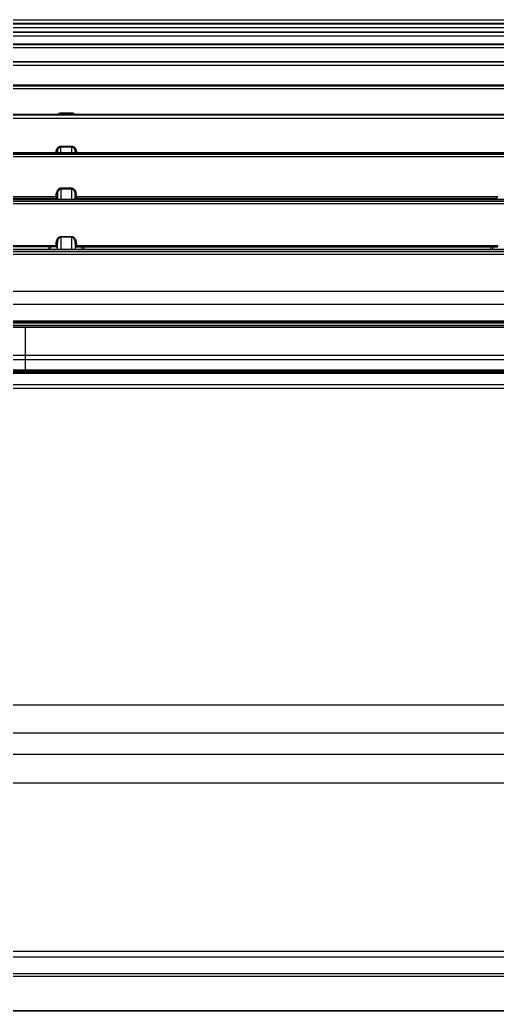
# Model space of a CAD drawing. Header units: millimetres. Extents: x 1291 to 5660, y 748 to 2981.
# Drawn here: x 1791.3 to 1920.6, y 2691.6 to 2960.2 of the extents above; entities that cross this region are included whole.
import ezdxf

# ---------------------------------------------------------------- set-up
doc = ezdxf.new("R2010")
doc.units = ezdxf.units.MM

msp = doc.modelspace()

# ---------------------------------------------------------------- linework, layer by layer
msp.add_line((1802.43, 2924.15), (1802.43, 2925.99))
for points in [[(1624.54, 2959.43), (1625.52, 2959.6), (1626.51, 2959.75), (1627.5, 2959.89), (1628.49, 2960), (1629.49, 2960.09), (1630.48, 2960.16), (1630.98, 2960.18), (1631.48, 2960.2), (1631.73, 2960.21), (1631.98, 2960.21), (1632.1, 2960.21), (1632.23, 2960.22), (2318.24, 2960.22), (2318.36, 2960.21), (2318.49, 2960.21), (2318.74, 2960.21), (2318.99, 2960.2), (2319.49, 2960.18), (2319.99, 2960.16), (2320.98, 2960.09), (2321.98, 2960), (2322.97, 2959.89)], [(2316.65, 2958.08), (1633.81, 2958.08), (1632.96, 2958.07), (1632.11, 2958.04), (1631.26, 2957.99), (1630.42, 2957.93), (1629.57, 2957.85), (1628.73, 2957.76), (1628.3, 2957.7), (1627.88, 2957.65), (1627.46, 2957.59), (1627.04, 2957.53), (1625.36, 2957.25), (1623.69, 2956.94), (1622.03, 2956.61), (1620.37, 2956.24), (1618.71, 2955.87), (1617.06, 2955.49), (1615.4, 2955.12), (1613.74, 2954.75), (1612.08, 2954.4), (1610.41, 2954.08), (1608.74, 2953.79), (1607.06, 2953.54)], [(2320.81, 2958.84), (2319.78, 2958.93), (2318.74, 2959), (2318.22, 2959.02), (2317.7, 2959.04), (2317.44, 2959.05), (2317.18, 2959.05), (2317.05, 2959.05), (2316.92, 2959.05), (1633.55, 2959.05), (1633.42, 2959.05), (1633.3, 2959.05), (1632.77, 2959.04), (1632.25, 2959.02), (1631.73, 2959)], [(1632.48, 2959.28), (2317.99, 2959.28), (2318.78, 2959.27), (2319.57, 2959.24), (2320.35, 2959.2), (2321.14, 2959.13), (2321.93, 2959.06), (2322.71, 2958.97), (2323.1, 2958.92), (2323.49, 2958.87), (2324.28, 2958.75), (2325.84, 2958.48), (2327.39, 2958.18), (2328.93, 2957.85), (2330.47, 2957.5), (2332, 2957.14), (2335.07, 2956.39), (2336.61, 2956.03), (2339.69, 2955.35), (2342.8, 2954.78), (2343.41, 2954.84)], [(1634.65, 2956.91), (2315.82, 2956.91)], [(2315.27, 2956.83), (1635.19, 2956.83)], [(1635.19, 2955.92), (2315.27, 2955.92)], [(2314.59, 2953.59), (1635.88, 2953.59)], [(1636.43, 2953.49), (2314.03, 2953.49)], [(2314.03, 2952.59), (1636.43, 2952.59)], [(2312.59, 2947.88), (1637.88, 2947.88), (1636.87, 2947.87), (1635.86, 2947.83), (1634.86, 2947.76), (1633.85, 2947.68), (1632.85, 2947.57), (1631.85, 2947.44), (1631.35, 2947.38), (1630.85, 2947.3), (1630.36, 2947.22), (1629.86, 2947.14), (1627.88, 2946.77), (1625.91, 2946.36), (1623.95, 2945.9), (1621.99, 2945.43), (1620.04, 2944.94), (1618.08, 2944.45), (1616.13, 2943.96), (1614.17, 2943.5), (1612.21, 2943.06), (1610.23, 2942.67), (1608.25, 2942.33), (1606.26, 2942.06)], [(1637.59, 2948.93), (2312.88, 2948.93)], [(2312.59, 2948.77), (1637.88, 2948.77)], [(2311.54, 2942.49), (1638.93, 2942.49)], [(1639.24, 2942.37), (2311.23, 2942.37)], [(2311.23, 2941.51), (1639.24, 2941.51)], [(1802.22, 2942.53), (1802.3, 2942.55), (1802.37, 2942.55)], [(1802.43, 2942.55), (1802.43, 2942.52)], [(1805.29, 2942.55), (1805.29, 2942.52)], [(1805.36, 2942.55), (1805.42, 2942.55)], [(1805.45, 2942.54), (1805.48, 2942.54), (1805.52, 2942.53), (1805.55, 2942.53)], [(2309.87, 2934.57), (1640.36, 2934.53)], [(1640.6, 2933.57), (2309.86, 2933.57)], [(1640.61, 2933.57), (1640.61, 2934.52), (2310.1, 2934.53)], [(2309.87, 2934.4), (1640.61, 2934.4)], [(1801.51, 2934.58), (1801.53, 2934.59), (1801.55, 2934.62), (1801.57, 2934.64), (1801.6, 2934.66), (1801.62, 2934.69), (1801.67, 2934.73), (1801.72, 2934.77), (1801.82, 2934.84), (1801.93, 2934.9)], [(1805.82, 2934.57), (1805.69, 2934.66), (1805.64, 2934.69), (1805.59, 2934.71), (1805.55, 2934.72), (1805.5, 2934.73), (1805.4, 2934.75), (1805.3, 2934.76), (1802.43, 2934.76), (1802.38, 2934.75), (1802.33, 2934.75), (1802.28, 2934.74), (1802.23, 2934.73), (1802.18, 2934.72), (1802.13, 2934.7), (1802.11, 2934.69), (1802.08, 2934.68), (1802.06, 2934.67), (1802.04, 2934.66), (1801.92, 2934.58)], [(1801.97, 2934.91), (1801.99, 2934.92), (1802.03, 2934.93), (1802.06, 2934.95), (1802.11, 2934.96), (1802.18, 2934.98), (1802.31, 2935), (1802.43, 2935.01), (1805.3, 2935.01), (1805.42, 2935), (1805.55, 2934.98), (1805.73, 2934.92), (1805.76, 2934.91), (1805.79, 2934.9), (1805.9, 2934.84), (1806.01, 2934.77)], [(1802.43, 2935.01), (1802.43, 2934.76)], [(1805.3, 2935.01), (1805.3, 2934.76)], [(1805.61, 2934.96), (1805.67, 2934.95), (1805.7, 2934.93)], [(1806.03, 2934.75), (1806.06, 2934.73)], [(1806.09, 2934.71), (1806.11, 2934.69), (1806.15, 2934.64), (1806.19, 2934.59), (1806.21, 2934.58)], [(1801.1, 2924.14), (1801.14, 2924.59), (1801.16, 2924.72), (1801.18, 2924.85), (1801.21, 2924.97), (1801.25, 2925.09), (1801.28, 2925.16), (1801.33, 2925.27), (1801.35, 2925.3)], [(1801.37, 2925.33), (1801.44, 2925.44), (1801.52, 2925.54)], [(1801.58, 2925.14), (1801.57, 2925.12), (1801.56, 2925.09), (1801.54, 2925.05), (1801.52, 2925), (1801.49, 2924.9), (1801.47, 2924.79), (1801.45, 2924.7), (1801.44, 2924.59), (1801.44, 2924.14)], [(1801.54, 2925.57), (1801.56, 2925.59), (1801.61, 2925.64), (1801.71, 2925.73), (1801.81, 2925.8), (1801.93, 2925.87), (1801.99, 2925.9), (1802.02, 2925.91), (1802.05, 2925.92), (1802.11, 2925.94), (1802.23, 2925.97), (1802.3, 2925.98), (1802.37, 2925.99), (1805.29, 2925.99), (1805.42, 2925.98), (1805.55, 2925.96), (1805.58, 2925.95), (1805.61, 2925.94), (1805.65, 2925.93), (1805.68, 2925.92), (1805.74, 2925.9), (1805.85, 2925.84), (1805.91, 2925.81), (1805.94, 2925.79), (1805.96, 2925.77), (1805.99, 2925.75), (1806.01, 2925.73), (1806.12, 2925.64), (1806.2, 2925.54), (1806.25, 2925.5), (1806.29, 2925.44), (1806.32, 2925.39), (1806.36, 2925.33), (1806.42, 2925.22), (1806.47, 2925.1), (1806.48, 2925.07), (1806.49, 2925.04), (1806.5, 2925.01)], [(1801.75, 2925.4), (1801.72, 2925.36), (1801.66, 2925.28), (1801.61, 2925.19), (1801.59, 2925.16)], [(1805.74, 2925.61), (1805.7, 2925.64), (1805.65, 2925.66), (1805.6, 2925.69), (1805.55, 2925.71), (1805.53, 2925.71), (1805.5, 2925.72), (1805.4, 2925.74), (1805.29, 2925.75), (1802.43, 2925.75), (1802.38, 2925.75), (1802.33, 2925.74), (1802.27, 2925.73), (1802.22, 2925.72), (1802.17, 2925.7), (1802.12, 2925.68), (1802.07, 2925.66), (1802.03, 2925.64), (1801.94, 2925.58), (1801.86, 2925.51), (1801.84, 2925.5), (1801.8, 2925.46), (1801.78, 2925.44)], [(1805.29, 2925.99), (1805.29, 2924.85), (1805.29, 2924.21)], [(1805.81, 2925.57), (1805.78, 2925.58)], [(1806.05, 2925.3), (1806.02, 2925.34), (1806.01, 2925.36), (1805.94, 2925.44), (1805.86, 2925.52), (1805.85, 2925.53), (1805.83, 2925.55)], [(1806.59, 2924.59), (1806.38, 2924.58), (1806.29, 2924.59), (1806.28, 2924.7), (1806.26, 2924.8), (1806.25, 2924.85), (1806.24, 2924.9), (1806.22, 2924.95), (1806.2, 2925), (1806.16, 2925.09), (1806.12, 2925.19), (1806.1, 2925.23), (1806.07, 2925.28)], [(1806.51, 2924.97), (1806.53, 2924.91), (1806.55, 2924.85), (1806.57, 2924.72), (1806.59, 2924.59), (1806.62, 2924.14)], [(2309.12, 2924.06), (1641.35, 2924.06)], [(2308.48, 2924.14), (1641.99, 2924.14)], [(1642.01, 2923.83), (2308.46, 2923.83)], [(2308.46, 2923.08), (1642.01, 2923.08)], [(1801.14, 2924.59), (1801.34, 2924.58), (1801.44, 2924.59)], [(1801.44, 2924.59), (1801.42, 2924.41), (1801.41, 2924.23), (1801.4, 2924.14)], [(1806.32, 2924.14), (1806.32, 2924.23), (1806.3, 2924.41), (1806.29, 2924.59), (1806.29, 2924.15)], [(1802.37, 2914.59), (1802.34, 2914.58), (1802.3, 2914.58), (1802.23, 2914.57), (1802.17, 2914.55), (1802.1, 2914.53), (1802.04, 2914.51), (1801.98, 2914.48), (1801.92, 2914.45), (1801.8, 2914.38), (1801.7, 2914.3), (1801.65, 2914.25), (1801.6, 2914.2), (1801.58, 2914.18)], [(1805.84, 2914.13), (1805.82, 2914.15), (1805.8, 2914.17), (1805.75, 2914.2), (1805.7, 2914.23), (1805.66, 2914.26), (1805.61, 2914.29), (1805.58, 2914.3), (1805.56, 2914.31), (1805.53, 2914.32), (1805.51, 2914.33), (1805.4, 2914.35), (1805.34, 2914.36), (1802.38, 2914.36), (1802.33, 2914.35), (1802.27, 2914.34), (1802.22, 2914.33), (1802.17, 2914.31), (1802.11, 2914.29), (1802.07, 2914.26), (1802.02, 2914.23), (1801.97, 2914.2), (1801.93, 2914.17), (1801.89, 2914.13), (1801.81, 2914.05), (1801.79, 2914.03), (1801.77, 2914.01), (1801.74, 2913.97), (1801.71, 2913.92), (1801.65, 2913.83), (1801.6, 2913.73)], [(1805.55, 2914.55), (1805.49, 2914.57), (1805.42, 2914.58), (1805.29, 2914.59), (1802.44, 2914.59), (1802.4, 2914.59)], [(1802.44, 2911.56), (1802.44, 2912.35), (1802.44, 2914.59)], [(1805.29, 2914.59), (1805.29, 2913.36), (1805.28, 2912.85), (1805.28, 2911.61)], [(1805.81, 2914.45), (1805.75, 2914.48), (1805.69, 2914.51), (1805.65, 2914.52), (1805.62, 2914.53), (1805.59, 2914.54)], [(1805.92, 2914.38), (1805.86, 2914.42)], [(1806.59, 2913.11), (1806.57, 2913.24), (1806.55, 2913.37), (1806.53, 2913.43), (1806.51, 2913.5), (1806.5, 2913.53), (1806.48, 2913.6), (1806.47, 2913.63), (1806.42, 2913.75), (1806.36, 2913.87), (1806.33, 2913.93), (1806.27, 2914.02), (1806.25, 2914.04), (1806.23, 2914.07), (1806.21, 2914.1), (1806.13, 2914.2), (1806.03, 2914.3), (1806, 2914.32), (1805.98, 2914.34)], [(1801.26, 2912.23), (1801.24, 2912.23), (1801.23, 2912.24), (1801.22, 2912.24), (1801.21, 2912.25), (1801.19, 2912.25), (1801.17, 2912.26), (1801.14, 2912.27), (1686.89, 2912.27), (1686.85, 2912.72), (1686.81, 2913.17), (1686.61, 2913.16), (1686.51, 2913.17), (1686.53, 2912.92), (1686.56, 2912.67), (1686.58, 2912.37), (1686.61, 2912.07)], [(1686.54, 2911.77), (1686.59, 2911.8), (1686.64, 2911.82), (1686.71, 2911.84), (1686.77, 2911.85), (1686.84, 2911.86), (1801.13, 2911.86), (1801.19, 2911.85), (1801.25, 2911.83), (1801.31, 2911.82), (1801.36, 2911.8), (1801.44, 2911.76)], [(1799.2, 2911.53), (1799.26, 2911.86)], [(1799.71, 2911.53), (1799.77, 2911.86)], [(1801.04, 2912.27), (1801.04, 2911.86)], [(1801.07, 2912.27), (1801.14, 2913.11)], [(1801.26, 2913.63), (1801.21, 2913.5), (1801.18, 2913.37), (1801.16, 2913.24), (1801.14, 2913.11), (1801.35, 2913.1), (1801.44, 2913.11), (1801.43, 2912.89), (1801.41, 2912.67), (1801.38, 2912.37), (1801.36, 2912.07)], [(1801.28, 2913.69), (1801.27, 2913.66)], [(1801.35, 2912.11), (1801.34, 2912.12), (1801.34, 2912.14), (1801.33, 2912.16), (1801.32, 2912.17), (1801.32, 2912.17), (1801.3, 2912.2), (1801.29, 2912.21)], [(1801.51, 2914.1), (1801.44, 2913.99), (1801.37, 2913.87), (1801.33, 2913.81), (1801.31, 2913.75), (1801.3, 2913.72)], [(1801.35, 2911.53), (1801.35, 2912.09)], [(1801.59, 2913.71), (1801.58, 2913.68), (1801.52, 2913.53), (1801.49, 2913.42), (1801.47, 2913.32), (1801.44, 2913.11), (1801.44, 2911.55)], [(1801.57, 2913.66), (1801.56, 2913.63), (1801.54, 2913.58)], [(1806.28, 2911.53), (1806.29, 2913.1), (1806.27, 2913.21), (1806.26, 2913.32), (1806.22, 2913.48), (1806.2, 2913.53), (1806.16, 2913.63), (1806.12, 2913.73), (1806.07, 2913.83), (1806.03, 2913.9), (1806.01, 2913.92), (1805.95, 2914.01), (1805.87, 2914.09)], [(1806.24, 2913.37), (1806.23, 2913.42)], [(1806.65, 2912.27), (1806.59, 2913.11), (1806.38, 2913.1), (1806.29, 2913.11), (1806.3, 2912.89), (1806.32, 2912.67), (1806.34, 2912.37), (1806.37, 2912.07), (1806.37, 2911.53)], [(1806.3, 2911.77), (1806.36, 2911.8), (1806.41, 2911.82), (1806.47, 2911.84), (1806.54, 2911.85), (1806.6, 2911.86), (1920.62, 2911.86), (1920.62, 2912.27)], [(1806.38, 2912.12), (1806.37, 2912.11), (1806.37, 2912.09)], [(1806.5, 2912.24), (1806.49, 2912.24), (1806.48, 2912.23), (1806.46, 2912.23), (1806.45, 2912.21), (1806.44, 2912.21), (1806.42, 2912.2), (1806.41, 2912.17), (1806.4, 2912.17), (1806.39, 2912.16), (1806.39, 2912.15)], [(1806.53, 2912.25), (1806.52, 2912.25)], [(1920.79, 2912.25), (1920.77, 2912.25), (1920.74, 2912.26), (1920.71, 2912.27), (1806.59, 2912.27), (1806.57, 2912.26), (1806.56, 2912.26)], [(1806.68, 2912.27), (1806.68, 2911.86)], [(1807.97, 2911.86), (1808.03, 2911.53)], [(1808.48, 2911.86), (1808.54, 2911.53)], [(1919.08, 2911.53), (1919.14, 2911.86)], [(1919.59, 2911.53), (1919.64, 2911.86)], [(2307.14, 2910.41), (2307.14, 2911.53), (1642.67, 2911.53), (1642.67, 2910.41)], [(2307.64, 2911.43), (1642.67, 2911.43)], [(1642.67, 2911.12), (2307.14, 2911.12)], [(1642.67, 2910.41), (2307.14, 2910.41)], [(1801.3, 2900.56), (1801.31, 2900.59), (1801.36, 2900.72), (1801.43, 2900.85), (1801.5, 2900.96), (1801.52, 2900.99), (1801.55, 2901.02), (1801.57, 2901.05), (1801.59, 2901.07), (1801.69, 2901.18), (1801.74, 2901.23), (1801.79, 2901.27), (1801.82, 2901.29), (1801.85, 2901.32)], [(1801.77, 2900.89), (1801.74, 2900.85), (1801.7, 2900.79), (1801.65, 2900.69), (1801.6, 2900.58), (1801.54, 2900.43), (1801.53, 2900.37), (1801.5, 2900.26), (1801.47, 2900.14), (1801.46, 2900.03), (1801.45, 2899.91)], [(1801.8, 2900.94), (1801.78, 2900.91)], [(1802.24, 2901.27), (1802.21, 2901.26), (1802.16, 2901.24), (1802.1, 2901.21), (1802.08, 2901.19), (1802.03, 2901.17), (1802.01, 2901.15), (1801.96, 2901.11), (1801.92, 2901.07), (1801.88, 2901.03), (1801.84, 2900.99), (1801.82, 2900.96)], [(1801.88, 2901.33), (1801.91, 2901.35), (1802.03, 2901.42), (1802.09, 2901.45), (1802.16, 2901.47), (1802.23, 2901.49), (1802.26, 2901.49), (1802.3, 2901.5), (1802.37, 2901.51), (1802.44, 2901.51), (1805.28, 2901.51), (1805.35, 2901.51), (1805.42, 2901.5), (1805.49, 2901.49), (1805.59, 2901.46), (1805.63, 2901.45), (1805.66, 2901.44), (1805.69, 2901.42), (1805.82, 2901.35), (1805.87, 2901.32), (1805.93, 2901.27), (1805.99, 2901.23), (1806.04, 2901.18), (1806.13, 2901.07), (1806.22, 2900.96)], [(1802.33, 2901.29), (1802.3, 2901.29)], [(1805.28, 2901.31), (1802.44, 2901.31), (1802.38, 2901.3)], [(1802.45, 2898.05), (1802.45, 2898.66), (1802.44, 2899.33), (1802.44, 2901.51)], [(1805.28, 2901.51), (1805.28, 2898.05)], [(1805.43, 2901.29), (1805.4, 2901.29), (1805.34, 2901.3), (1805.28, 2901.31)], [(1805.52, 2901.26), (1805.49, 2901.27), (1805.46, 2901.28)], [(1805.72, 2901.15), (1805.68, 2901.18), (1805.62, 2901.21), (1805.6, 2901.22), (1805.57, 2901.24), (1805.55, 2901.25)], [(1806.37, 2898.79), (1806.35, 2899.09), (1806.32, 2899.39), (1806.3, 2899.66), (1806.28, 2899.91), (1806.25, 2900.14), (1806.23, 2900.26), (1806.2, 2900.37), (1806.16, 2900.48), (1806.13, 2900.58), (1806.08, 2900.69), (1806.07, 2900.72), (1806.05, 2900.74), (1806.02, 2900.79), (1805.96, 2900.89), (1805.89, 2900.98), (1805.85, 2901.03), (1805.81, 2901.07), (1805.79, 2901.09), (1805.77, 2901.11), (1805.74, 2901.13)], [(1806.28, 2900.88), (1806.3, 2900.85), (1806.33, 2900.78), (1806.42, 2900.59), (1806.46, 2900.47), (1806.49, 2900.4), (1806.5, 2900.33)], [(1801.2, 2899.02), (1801.18, 2898.77), (1801.26, 2898.65), (1801.24, 2898.66), (1801.22, 2898.66), (1801.17, 2898.68), (1801.11, 2898.69), (1686.84, 2898.69), (1686.78, 2898.68), (1686.74, 2898.66), (1686.7, 2898.65)], [(1686.76, 2899.02), (1686.77, 2899.02), (1686.79, 2899.03), (1801.08, 2899.04)], [(1799.09, 2898.02), (1799.21, 2898.69)], [(1799.6, 2898.02), (1799.72, 2898.69)], [(1801.04, 2899.04), (1801.04, 2898.69)], [(1801.08, 2899.04), (1801.15, 2899.91), (1801.18, 2900.19), (1801.22, 2900.33), (1801.26, 2900.46), (1801.27, 2900.49)], [(1801.08, 2899.04), (1801.15, 2899.03), (1801.16, 2899.03), (1801.17, 2899.03), (1801.19, 2899.02), (1801.22, 2899.01), (1801.22, 2899)], [(1801.15, 2899.91), (1801.35, 2899.9), (1801.45, 2899.91)], [(1801.24, 2898.99), (1801.25, 2898.99), (1801.27, 2898.98)], [(1801.25, 2898.65), (1801.29, 2898.63), (1801.32, 2898.62), (1801.36, 2898.6)], [(1801.29, 2898.96), (1801.29, 2898.95), (1801.31, 2898.93), (1801.32, 2898.92), (1801.33, 2898.91), (1801.33, 2898.9), (1801.34, 2898.89)], [(1801.34, 2898.88), (1801.34, 2898.86), (1801.35, 2898.84)], [(1801.45, 2898.04), (1801.45, 2899.91), (1801.43, 2899.66), (1801.41, 2899.39), (1801.38, 2899.09), (1801.35, 2898.79), (1801.35, 2898.03)], [(1806.58, 2899.91), (1806.37, 2899.9), (1806.28, 2899.91)], [(1806.28, 2899.91), (1806.28, 2898.04)], [(1806.36, 2898.6), (1806.46, 2898.65), (1806.53, 2898.67)], [(1806.37, 2898.03), (1806.37, 2898.84), (1806.39, 2898.88), (1806.39, 2898.9), (1806.4, 2898.92), (1806.42, 2898.93), (1806.44, 2898.95), (1806.45, 2898.97), (1806.46, 2898.98), (1806.47, 2898.99), (1806.49, 2898.99)], [(1806.53, 2899.02), (1806.54, 2898.77), (1806.46, 2898.65), (1806.5, 2898.66), (1806.55, 2898.68), (1806.6, 2898.69), (1920.69, 2898.69), (1920.75, 2898.68), (1920.8, 2898.66), (1920.83, 2898.65), (1920.76, 2898.77), (1920.78, 2899.02), (1920.8, 2899.01), (1920.81, 2899), (1920.82, 2898.99), (1920.83, 2898.99)], [(1806.5, 2899), (1806.51, 2899.01), (1806.52, 2899.02), (1806.53, 2899.02), (1806.56, 2899.03), (1806.57, 2899.03), (1806.59, 2899.03), (1806.62, 2899.04), (1806.64, 2899.04), (1920.66, 2899.04), (1920.69, 2899.04), (1920.72, 2899.03), (1920.73, 2899.03), (1920.75, 2899.03), (1920.77, 2899.02)], [(1806.51, 2900.29), (1806.52, 2900.26)], [(1806.53, 2900.23), (1806.54, 2900.19), (1806.56, 2900.05), (1806.58, 2899.91), (1806.61, 2899.48), (1806.65, 2899.04)], [(1806.69, 2899.04), (1806.69, 2898.69)], [(1808.02, 2898.69), (1808.14, 2898.02)], [(1808.53, 2898.69), (1808.63, 2898.12), (1808.65, 2898.02)], [(1918.89, 2898.02), (1919.01, 2898.69)], [(1919.4, 2898.02), (1919.52, 2898.69)], [(1920.62, 2899.04), (1920.62, 2898.69)], [(2304.17, 2897.38), (1646.3, 2897.38)], [(2303.86, 2897.89), (1646.61, 2897.89)], [(2303.69, 2898.02), (1646.77, 2898.02)], [(1646.8, 2896.73), (2303.67, 2896.73)], [(1613.24, 2886.69), (2335.3, 2886.68)], [(2335.28, 2883.08), (1614.74, 2883.09)], [(2335.44, 2877.43), (1615.02, 2877.43)], [(1615.72, 2878.7), (2334.75, 2878.7)], [(1974.09, 2877.35), (1616.28, 2877.35), (1616.28, 2876.86)], [(1974.03, 2877.35), (1974.03, 2876.87), (1792.78, 2876.87), (1776.74, 2876.87)], [(1792.78, 2864.71), (1792.78, 2876.87)], [(1700.46, 2869.32), (1929.11, 2869.32)], [(1784.76, 2868.21), (1838.48, 2868.2), (1884.18, 2868.21), (2113.6, 2868.21)], [(1593.36, 2865.14), (1593.41, 2865.13), (1792.78, 2865.14)], [(1990.07, 2864.72), (1593.6, 2864.71)], [(1593.69, 2864.46), (2358.38, 2864.47)], [(1593.7, 2864.54), (2358.38, 2864.55)], [(1608.61, 2865.41), (1692.67, 2865.42), (1877.54, 2865.42), (1908.93, 2865.42), (2175.34, 2865.42)], [(1990.07, 2865.18), (1692.67, 2865.18), (1608.61, 2865.17)], [(1792.78, 2865.13), (1974.03, 2865.14), (1990.07, 2865.14)], [(2358.12, 2861.36), (1593.95, 2861.35)], [(2358.12, 2860.3), (1593.95, 2860.29)], [(1928.91, 2774.5), (1896.83, 2774.5), (1843.3, 2774.5), (1789.77, 2774.51), (1705.55, 2774.51), (1665.77, 2774.51), (1625.98, 2774.51), (1625.61, 2774.51), (1625.25, 2774.49), (1624.88, 2774.46), (1624.52, 2774.42), (1624.16, 2774.36), (1623.8, 2774.3), (1623.71, 2774.28), (1623.62, 2774.26), (1623.53, 2774.24), (1623.44, 2774.22), (1623.27, 2774.18), (1623.09, 2774.13), (1622.75, 2774.03), (1622.41, 2773.92), (1622.08, 2773.79), (1621.76, 2773.65), (1621.49, 2773.51)], [(2336.11, 2774.51), (2336.11, 2770.62), (2336.11, 2766.99), (2275.27, 2766.99), (2214.43, 2766.99), (2198.39, 2766.98), (2155.28, 2766.98), (2023.15, 2766.97), (1938.94, 2766.97), (1806.81, 2766.98), (1763.7, 2766.98), (1747.66, 2766.99), (1686.82, 2766.99), (1625.99, 2766.99), (1625.98, 2770.62), (1625.98, 2774.51)], [(2334.86, 2761.19), (2334.78, 2761.17), (2334.69, 2761.15), (2334.65, 2761.15), (2334.6, 2761.14), (2334.55, 2761.13), (2334.5, 2761.13), (2334.41, 2761.13), (2334.31, 2761.13), (1627.79, 2761.13), (1627.69, 2761.13), (1627.59, 2761.13), (1627.55, 2761.13), (1627.5, 2761.14), (1627.45, 2761.15), (1627.41, 2761.15), (1627.31, 2761.17), (1627.23, 2761.19), (1627.21, 2761.19), (1627.19, 2761.2), (1627.17, 2761.2)], [(2335.31, 2754.06), (2335.02, 2753.58), (2334.31, 2753.38), (1627.79, 2753.38), (1627.08, 2753.58), (1626.79, 2754.06)], [(1627.79, 2710.81), (1627.79, 2710.48), (1627.81, 2710.16), (1627.85, 2709.83), (1627.9, 2709.51), (1627.95, 2709.24), (1628.05, 2708.7), (1628.12, 2708.42), (1628.15, 2708.29), (1628.18, 2708.16), (1628.2, 2708.1), (1628.22, 2708.03), (1628.24, 2707.97), (1628.26, 2707.9), (2333.83, 2707.9)], [(1630.24, 2706.44), (1630.31, 2706.44), (1630.45, 2706.43), (1630.59, 2706.43), (1631.16, 2706.39), (1631.72, 2706.37), (1632.29, 2706.36), (1632.86, 2706.35), (2329.24, 2706.35)], [(1633.22, 2701.83), (2328.87, 2701.83)], [(2328.1, 2701), (1634, 2701)], [(1764.38, 2691.77), (2277.7, 2691.77)]]:
    msp.add_lwpolyline(points)
for points in [[(2334.75, 2878.33), (1615.72, 2878.33, -0.22992), (1599.85, 2884.51), (1599.64, 2884.82), (1599.43, 2885.14), (1599.23, 2885.46), (1598.97, 2885.93), (1598.82, 2886.26), (1598.74, 2886.42), (1598.6, 2886.76), (1598.48, 2887.09), (1598.41, 2887.26), (1598.31, 2887.61)], [(2334.75, 2878.07), (1615.72, 2878.07, -0.066748), (1608.64, 2878.98), (1608.18, 2879.11), (1607.73, 2879.25), (1607.28, 2879.4), (1606.83, 2879.55), (1606.4, 2879.72), (1605.97, 2879.89), (1605.55, 2880.07), (1605.14, 2880.26), (1604.74, 2880.46)], [(2373.68, 2694.33), (2373.67, 2694.32, -0.090383), (2358.14, 2691.63), (1976.04, 2691.63), (1593.94, 2691.63), (1593.29, 2691.63), (1592.65, 2691.64), (1591.02, 2691.71), (1589.4, 2691.84), (1587.78, 2692.03), (1586.19, 2692.26), (1584.62, 2692.55), (1583.07, 2692.89), (1581.56, 2693.29), (1580.09, 2693.73), (1579.24, 2694.03), (1578.4, 2694.32), (1578.38, 2694.32), (1578.37, 2694.33), (1578.34, 2694.35)]]:
    msp.add_lwpolyline(points, format="xyb")

doc.saveas('drawing.dxf')
